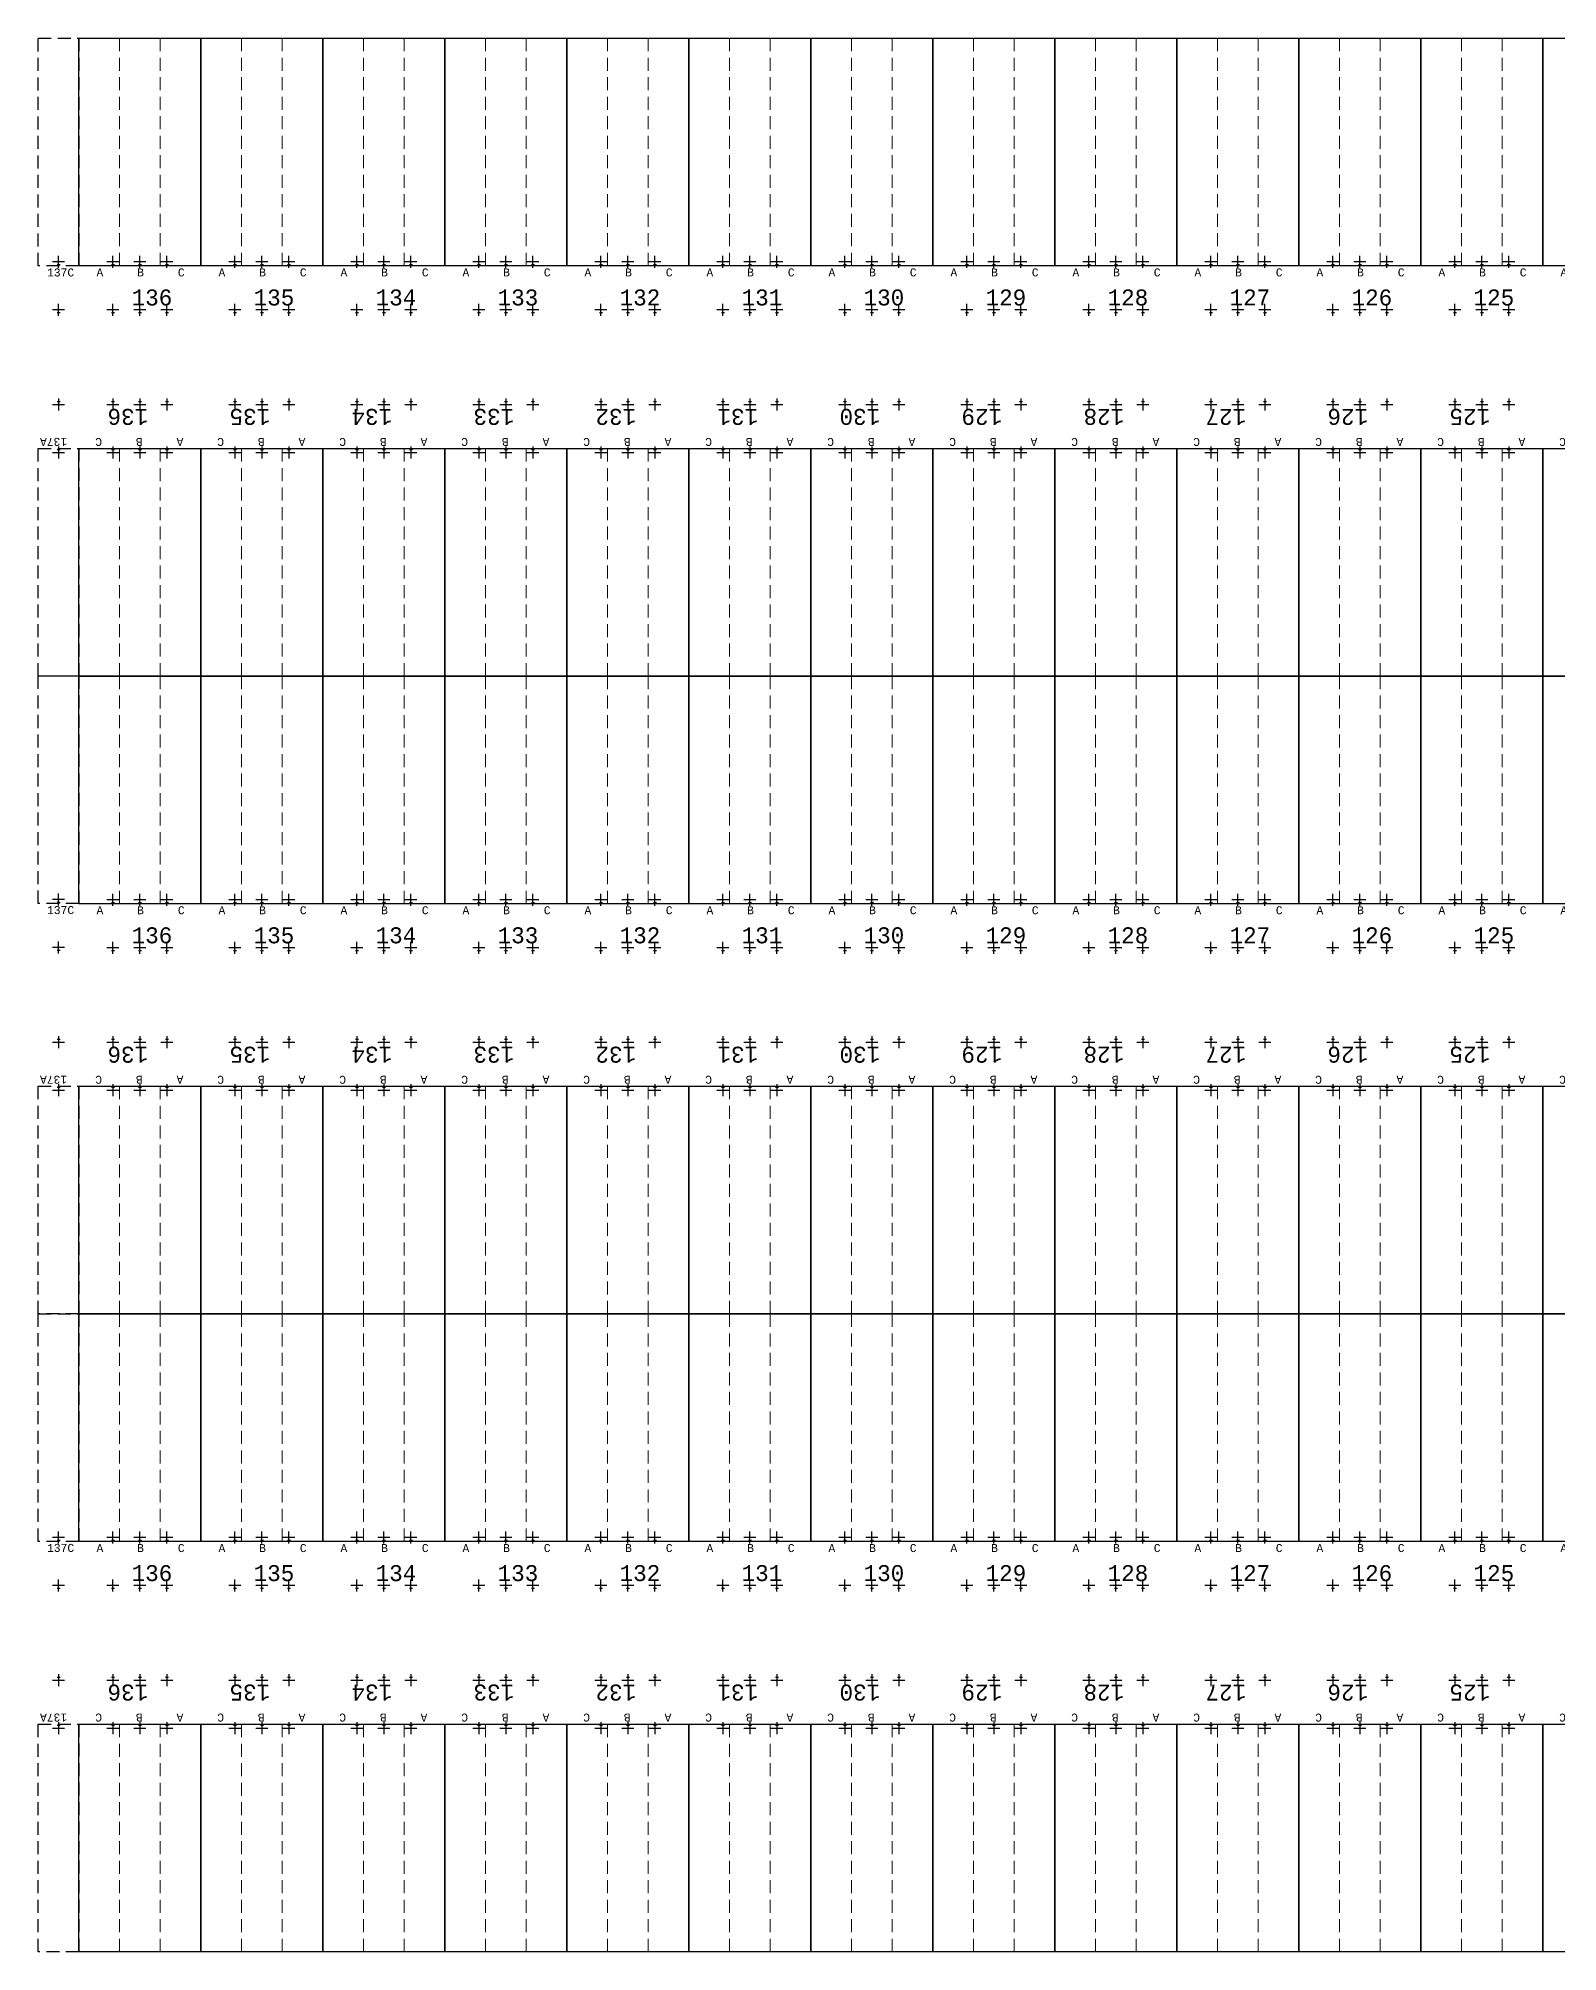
# Model space of a CAD drawing. Header units: millimetres. Extents: x 943 to 655635, y 611 to 177910.
# Drawn here: x 943 to 38907, y 611 to 48426 of the extents above; entities that cross this region are included whole.
import ezdxf

# ---------------------------------------------------------------- set-up
doc = ezdxf.new("R2010")
doc.units = ezdxf.units.MM
doc.linetypes.add('DASHED', pattern=[0.75, 0.5, -0.25])
doc.layers.add('Bin location transponder', color=250, linetype='Continuous')
doc.layers.add('WF_numbers', color=6, linetype='Continuous')
for name, color, linetype, lineweight in [('WF buffer', 1, 'DASHED', 30), ('WF transponder', 3, 'Continuous', 30), ('WF_all_bays', 5, 'Continuous', 30), ('WF_sketch_stock_areas', 30, 'Continuous', 30)]:
    doc.layers.add(name, color=color, linetype=linetype, lineweight=lineweight)
doc.styles.add('WF_txt', font='consola.ttf')

# ---------------------------------------------------------------- blocks, each defined once
blk = doc.blocks.new('Bin location transponder')
at = {"layer": 'Bin location transponder', "color": 3, "lineweight": 30}
for p, q in [((-600, 0), (600, 0)), ((-150, 300), (150, 300)), ((0, 600), (0, -600))]:
    blk.add_line(p, q, dxfattribs=at)
blk = doc.blocks.new('WF 120x224in bay')
at = {"layer": 'WF_all_bays', "linetype": 'DASHED', "lineweight": 5, "ltscale": 650}
for p, q in [((1016, 5690), (1016, 0)), ((2032, 5690), (2032, 0))]:
    blk.add_line(p, q, dxfattribs=at)
at = {"layer": 'WF_all_bays'}
blk.add_lwpolyline([(0, 5690), (3048, 5690), (3048, 0), (0, 0)], close=True, dxfattribs=at)
at = {"layer": 'WF transponder', "xscale": 0.25, "yscale": 0.25, "zscale": 0.25, "rotation": 180.0000000062352}
for p in [(850, 100), (1524, 100), (2198, 100), (850, -1100), (1524, -1100), (2198, -1100)]:
    blk.add_blockref('Bin location transponder', p, dxfattribs=at)
at = {"layer": 'WF_numbers', "linetype": 'DASHED', "char_height": 200, "attachment_point": 1, "rotation": 0, "style": 'WF_txt'}
for s, insert in [('A', (439, -62, -723)), ('B', (1455, -62, -723)), ('C', (2471, -62, -723))]:
    blk.add_mtext_dynamic_manual_height_columns(s, width=423.53, gutter_width=2118, heights=[0], dxfattribs=dict(at, insert=insert))
blk = doc.blocks.new('WF 40x224in buffer')
at = {"layer": 'WF buffer', "ltscale": 650}
blk.add_lwpolyline([(0, 5690), (1016, 5690), (1016, 0), (0, 0)], close=True, dxfattribs=at)
at = {"layer": 'WF transponder', "xscale": 0.25, "yscale": 0.25, "zscale": 0.25, "rotation": 180.0000000062352}
for p in [(508, 100), (508, -1100)]:
    blk.add_blockref('Bin location transponder', p, dxfattribs=at)

msp = doc.modelspace()

# ---------------------------------------------------------------- block references
at = {"layer": 'WF_all_bays'}
for p in [(1959, 42737, -362), (5007, 42737, -362), (8055, 42737, -362), (11103, 42737, -362), (14151, 42737, -362), (17199, 42737, -362), (20247, 42737, -362), (23295, 42737, -362), (26343, 42737, -362), (29391, 42737, -362), (32439, 42737, -362), (35487, 42737, -362), (38535, 42737, -362), (1959, 26798, -362), (5007, 26798, -362), (8055, 26798, -362), (11103, 26798, -362), (14151, 26798, -362), (17199, 26798, -362), (20247, 26798, -362), (23295, 26798, -362), (26343, 26798, -362), (29391, 26798, -362), (32439, 26798, -362), (35487, 26798, -362), (38535, 26798, -362), (1959, 10860, -362), (5007, 10860, -362), (8055, 10860, -362), (11103, 10860, -362), (14151, 10860, -362), (17199, 10860, -362), (20247, 10860, -362), (23295, 10860, -362), (26343, 10860, -362), (29391, 10860, -362), (32439, 10860, -362), (35487, 10860, -362), (38535, 10860, -362)]:
    msp.add_blockref('WF 120x224in bay', p, dxfattribs=at)
at = {"layer": 'WF_all_bays', "rotation": 180.0000000000323}
for p in [(5007, 38177, -362), (8055, 38177, -362), (11103, 38177, -362), (14151, 38177, -362), (17199, 38177, -362), (20247, 38177, -362), (23295, 38177, -362), (26343, 38177, -362), (29391, 38177, -362), (32439, 38177, -362), (35487, 38177, -362), (38535, 38177, -362), (41583, 38177, -362), (5007, 22239, -362), (8055, 22239, -362), (11103, 22239, -362), (14151, 22239, -362), (17199, 22239, -362), (20247, 22239, -362), (23295, 22239, -362), (26343, 22239, -362), (29391, 22239, -362), (32439, 22239, -362), (35487, 22239, -362), (38535, 22239, -362), (41583, 22239, -362), (5007, 6300, -362), (8055, 6300, -362), (11103, 6300, -362), (14151, 6300, -362), (17199, 6300, -362), (20247, 6300, -362), (23295, 6300, -362), (26343, 6300, -362), (29391, 6300, -362), (32439, 6300, -362), (35487, 6300, -362), (38535, 6300, -362), (41583, 6300, -362)]:
    msp.add_blockref('WF 120x224in bay', p, dxfattribs=at)
at = {"layer": 'WF_sketch_stock_areas'}
for p in [(943, 42737, -362), (943, 26803, -40389), (943, 10865, -80416)]:
    msp.add_blockref('WF 40x224in buffer', p, dxfattribs=at)
for p, rotation in [((1959, 38177, -362), 180.000000000354), ((1959, 22239, -40389), 179.9999999966509), ((1959, 6300, -40389), 180.0000000005076)]:
    msp.add_blockref('WF 40x224in buffer', p, dxfattribs=dict(at, rotation=rotation))

# ---------------------------------------------------------------- texts
at = {"layer": 'WF_numbers', "linetype": 'DASHED', "attachment_point": 1, "style": 'WF_txt'}
for s, heights, insert, char_height in [('137C', [0], (1162, 42674, -1085), 200), ('136', [0], (3275, 42149, -362), 400), ('135', [0], (6323, 42149, -362), 400), ('134', [0], (9371, 42149, -362), 400), ('133', [0], (12419, 42149, -362), 400), ('132', [0], (15467, 42149, -362), 400), ('131', [0], (18515, 42149, -362), 400), ('130', [0], (21563, 42149, -362), 400), ('129', [0], (24611, 42149, -362), 400), ('128', [0], (27659, 42149, -362), 400), ('127', [0], (30707, 42149, -362), 400), ('126', [0], (33755, 42149, -362), 400), ('125', [0], (36803, 42149, -362), 400), ('137C', [206], (1162, 26741, -41112), 200), ('136', [0], (3275, 26210, -40389), 400), ('135', [0], (6323, 26210, -40389), 400), ('134', [0], (9371, 26210, -40389), 400), ('133', [0], (12419, 26210, -40389), 400), ('132', [0], (15467, 26210, -40389), 400), ('131', [0], (18515, 26210, -40389), 400), ('130', [0], (21563, 26210, -40389), 400), ('129', [0], (24611, 26210, -40389), 400), ('128', [0], (27659, 26210, -40389), 400), ('127', [0], (30707, 26210, -40389), 400), ('126', [0], (33755, 26210, -40389), 400), ('125', [0], (36803, 26210, -40389), 400), ('137C', [206], (1162, 10802, -81139), 200), ('136', [0], (3275, 10272, -362), 400), ('135', [0], (6323, 10272, -362), 400), ('134', [0], (9371, 10272, -362), 400), ('133', [0], (12419, 10272, -362), 400), ('132', [0], (15467, 10272, -362), 400), ('131', [0], (18515, 10272, -362), 400), ('130', [0], (21563, 10272, -362), 400), ('129', [0], (24611, 10272, -362), 400), ('128', [0], (27659, 10272, -362), 400), ('127', [0], (30707, 10272, -362), 400), ('126', [0], (33755, 10272, -362), 400), ('125', [0], (36803, 10272, -362), 400)]:
    msp.add_mtext_dynamic_manual_height_columns(s, width=423.53, gutter_width=2118, heights=heights, dxfattribs=dict(at, insert=insert, char_height=char_height))
at = {"layer": 'WF_numbers', "linetype": 'DASHED', "attachment_point": 1, "rotation": 180, "style": 'WF_txt'}
for s, insert, char_height in [('136', (3690, 38765, -40389), 400), ('135', (6738, 38765, -40389), 400), ('134', (9786, 38765, -40389), 400), ('133', (12834, 38765, -40389), 400), ('132', (15882, 38765, -40389), 400), ('131', (18930, 38765, -40389), 400), ('130', (21978, 38765, -40389), 400), ('129', (25026, 38765, -40389), 400), ('128', (28074, 38765, -40389), 400), ('127', (31122, 38765, -40389), 400), ('126', (34170, 38765, -40389), 400), ('125', (37218, 38765, -40389), 400), ('137A', (1664, 38240, -1085), 200), ('136', (3690, 22827, -362), 400), ('135', (6738, 22827, -362), 400), ('134', (9786, 22827, -362), 400), ('133', (12834, 22827, -362), 400), ('132', (15882, 22827, -362), 400), ('131', (18930, 22827, -362), 400), ('130', (21978, 22827, -362), 400), ('129', (25026, 22827, -362), 400), ('128', (28074, 22827, -362), 400), ('127', (31122, 22827, -362), 400), ('126', (34170, 22827, -362), 400), ('125', (37218, 22827, -362), 400), ('137A', (1664, 22301, -41112), 200), ('136', (3690, 6888, -40389), 400), ('135', (6738, 6888, -40389), 400), ('134', (9786, 6888, -40389), 400), ('133', (12834, 6888, -40389), 400), ('132', (15882, 6888, -40389), 400), ('131', (18930, 6888, -40389), 400), ('130', (21978, 6888, -40389), 400), ('129', (25026, 6888, -40389), 400), ('128', (28074, 6888, -40389), 400), ('127', (31122, 6888, -40389), 400), ('126', (34170, 6888, -40389), 400), ('125', (37218, 6888, -40389), 400), ('137A', (1664, 6363, -41112), 200)]:
    msp.add_mtext_dynamic_manual_height_columns(s, width=423.53, gutter_width=2118, heights=[0], dxfattribs=dict(at, insert=insert, char_height=char_height))

doc.saveas('drawing.dxf')
